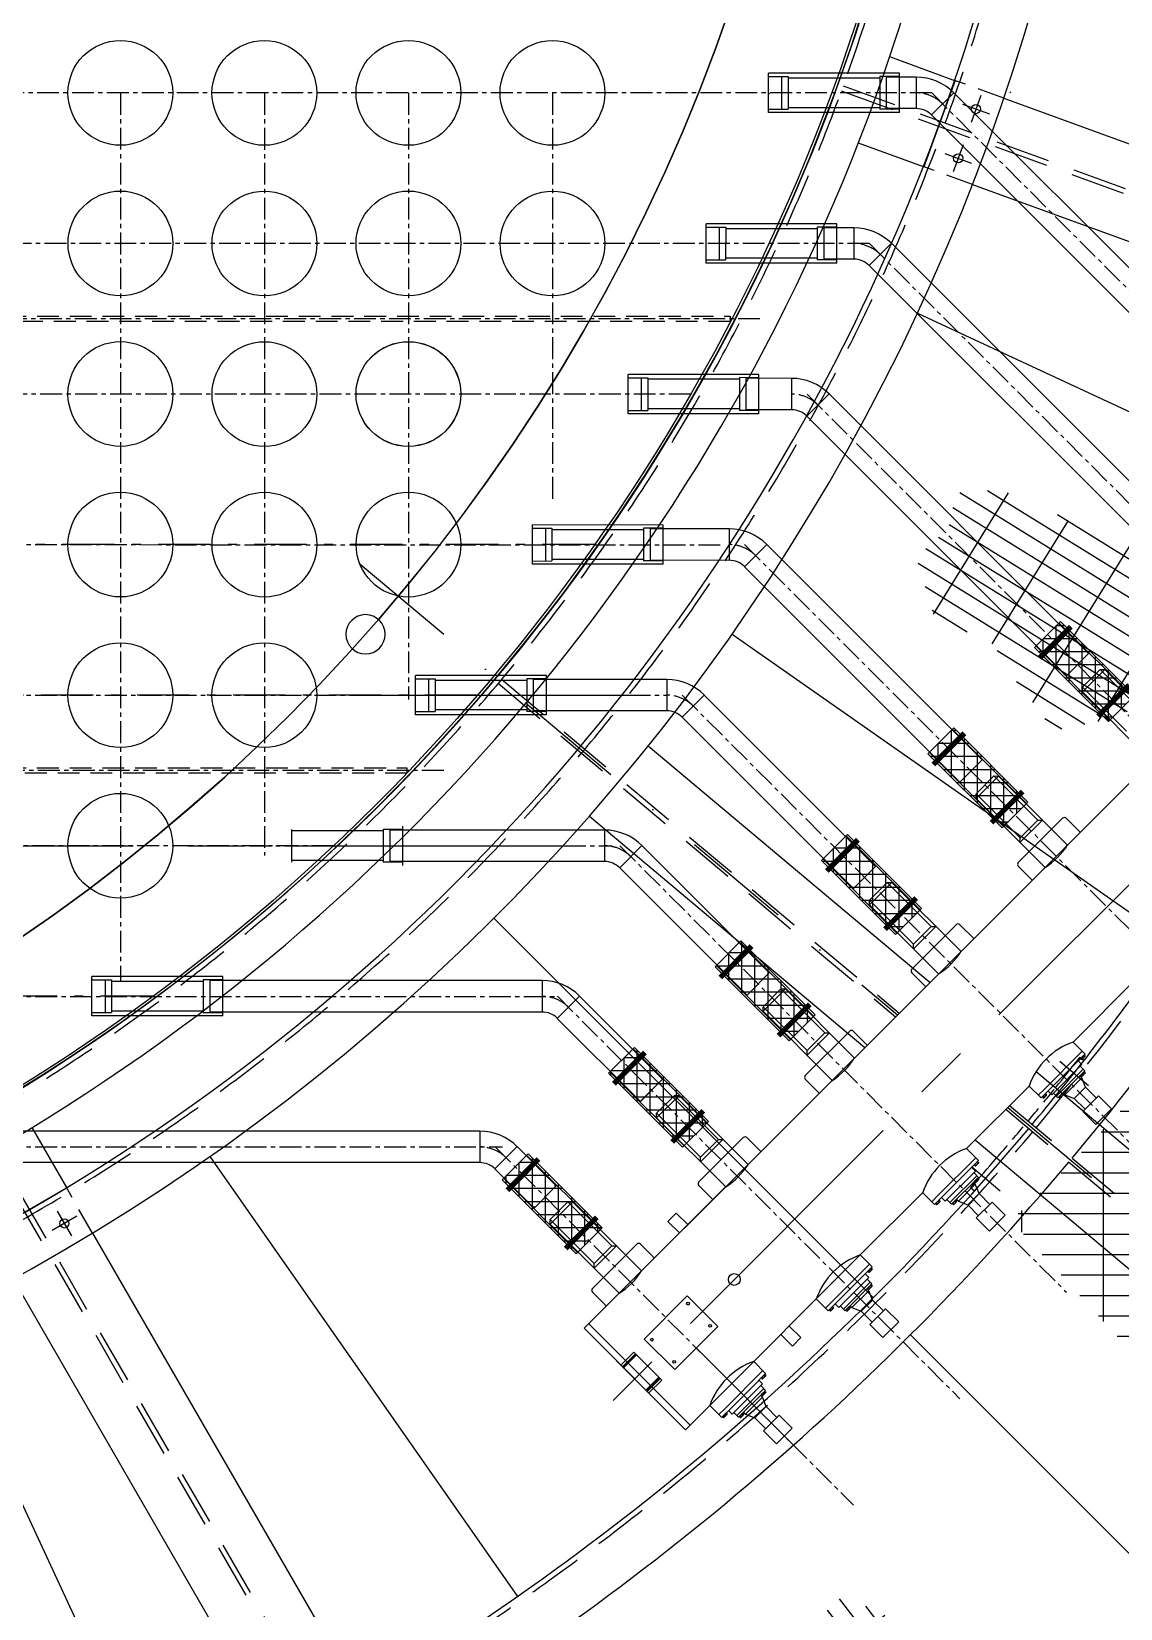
# Model space of a CAD drawing. Extents: x 0 to 39171, y 29931 to 57651.
# Drawn here: x 12995 to 14659, y 41198 to 43607 of the extents above; entities that cross this region are included whole.
import ezdxf

# ---------------------------------------------------------------- set-up
doc = ezdxf.new("R2010")
doc.units = 0
doc.header["$LTSCALE"] = 333.3
doc.header["$MEASUREMENT"] = 0
for name, pattern in [('ASSI1', [5.5, 3, -1, 0.5, -1]), ('CENTRO', [2, 1.25, -0.25, 0.25, -0.25]), ('CONTINUA', [0]), ('DASHDOT', [1, 0.5, -0.25, 0, -0.25]), ('HIDDEN', [0.375, 0.25, -0.125]), ('LINEA-LINEETTA', [2, 1.25, -0.25, 0.25, -0.25]), ('NASCOSTA', [0.375, 0.25, -0.125]), ('PHANTOM', [2.5, 1.25, -0.25, 0.25, -0.25, 0.25, -0.25]), ('TRATTEGGIO', [5.5, 4, -1.5])]:
    doc.linetypes.add(name, pattern=pattern)
doc.layers.get('0').update_dxf_attribs({"linetype": 'CONTINUOUS'})
for name, color, linetype in [('50', 6, 'CONTINUOUS'), ('70', 7, 'DASHDOT'), ('LINEE-035G', 2, 'CONTINUOUS'), ('LINEE025R', 1, 'CONTINUOUS'), ('QUOTA', 7, 'CONTINUOUS'), ('QUOTE', 1, 'CONTINUOUS')]:
    doc.layers.add(name, color=color, linetype=linetype)

# ---------------------------------------------------------------- blocks, each defined once
blk = doc.blocks.new('*X15')
at = {"color": 0}
for p, q in [((1270.3, 550), (1285.4, 550)), ((1300, 404.2), (1300, 544.5)), ((1250, 422), (1250, 530.6)), ((1257.2, 537.5), (1318.7, 537.5)), ((1244.1, 525), (1343.8, 525)), ((1350, 411.7), (1350, 522.7)), ((1370.6, 525), (1402.2, 525)), ((1400, 418), (1400, 527)), ((1234.8, 512.5), (1416.2, 512.5)), ((1232.3, 500), (1430.1, 500)), ((1229.8, 487.5), (1431.2, 487.5)), ((1228.9, 475), (1427.5, 475)), ((1230.6, 462.5), (1425.6, 462.5)), ((1232.2, 450), (1430.1, 450)), ((1233.7, 437.5), (1431.5, 437.5)), ((1246.8, 425), (1414.5, 425)), ((1259.9, 412.5), (1359.2, 412.5)), ((1273, 400), (1281.3, 400))]:
    blk.add_line(p, q, dxfattribs=at)
blk = doc.blocks.new('A$C0A166A00')
at = {"layer": 'LINEE025R', "color": 8, "ltscale": 0.4}
blk.add_circle((2810, 2810), 2810, dxfattribs=at)
at = {"layer": 'LINEE025R', "color": 2, "ltscale": 0.4}
blk.add_circle((2370.4, 34.6), 30, dxfattribs=at)
blk = doc.blocks.new('A$C34546F79')
at = {"layer": 'QUOTE'}
h = blk.add_hatch(dxfattribs=at)
h.set_pattern_fill('ANSI37', color=256, scale=160, angle=45, style=0)
h.set_pattern_definition([(90, (-32140.94, -61899.589), (-20, 2e-11), []), (180, (-32140.94, -61899.589), (-2e-11, -20), [])])
h.paths.add_polyline_path([(39.6, 152.7), (0, 113.1), (113.1, 0), (152.7, 39.6)])
at = {"layer": 'QUOTE', "color": 7}
for p, q in [((39.6, 152.7), (0, 113.1)), ((152.7, 39.6), (39.6, 152.7)), ((0, 113.1), (113.1, 0)), ((113.1, 0), (152.7, 39.6))]:
    blk.add_line(p, q, dxfattribs=at)
at = {"layer": 'QUOTE'}
for p, q in [((150.6, 37.5), (37.5, 150.6)), ((2.1, 115.3), (115.3, 2.1))]:
    blk.add_line(p, q, dxfattribs=at)
at = {"layer": 'QUOTE', "color": 7, "const_width": 8}
for points in [[(8.1, 97), (55.7, 144.7)], [(97, 8.1), (144.7, 55.7)]]:
    blk.add_lwpolyline(points, dxfattribs=at)
blk = doc.blocks.new('64F1')
at = {"color": 7, "linetype": 'LINEA-LINEETTA'}
for p, q in [((-21638.4, 46348.3), (-21221.2, 44466.5)), ((-21619.3, 45506.6), (-21608.9, 45459.4)), ((-21619.3, 45506.6), (-21608.9, 45459.4)), ((-21623.1, 45500.6), (-21614.8, 45463.2)), ((-21623.1, 45500.6), (-21614.8, 45463.2)), ((-21573.4, 45276.1), (-21565.1, 45238.7)), ((-21573.4, 45276.1), (-21565.1, 45238.7)), ((-21569.6, 45282), (-21559.1, 45234.9)), ((-21569.6, 45282), (-21559.1, 45234.9)), ((-21523.6, 45051.5), (-21515.3, 45014.1)), ((-21523.6, 45051.5), (-21515.3, 45014.1)), ((-21519.8, 45057.5), (-21509.3, 45010.3)), ((-21519.8, 45057.5), (-21509.3, 45010.3)), ((-21470, 44832.9), (-21459.5, 44785.8)), ((-21470, 44832.9), (-21459.5, 44785.8)), ((-21473.8, 44827), (-21465.5, 44789.6)), ((-21473.8, 44827), (-21465.5, 44789.6)), ((-21223.2, 44627.3), (-21021.4, 44672.1)), ((-21424, 44602.4), (-21415.7, 44565)), ((-21424, 44602.4), (-21415.7, 44565)), ((-21420.2, 44608.4), (-21409.8, 44561.2)), ((-21420.2, 44608.4), (-21409.8, 44561.2))]:
    blk.add_line(p, q, dxfattribs=at)
at = {"color": 7}
for p, q in [((-21417.4, 44845.5), (-21732.3, 46266)), ((-21895.5, 46152), (-22629, 45989.4)), ((-21885.1, 46105.1), (-22618.6, 45942.5)), ((-21845.9, 45927.4), (-22486.2, 45785.4)), ((-21835.3, 45880.6), (-22475.8, 45738.6)), ((-21765.7, 45704.6), (-21672.9, 45725.2)), ((-21761.9, 45710.6), (-21616.2, 45742.9)), ((-21796.1, 45702.8), (-22343.4, 45581.5)), ((-21785.5, 45656), (-21796.1, 45702.8)), ((-21765.7, 45704.6), (-21761.9, 45710.6)), ((-21765.7, 45704.6), (-21757.4, 45667.2)), ((-21761.9, 45710.6), (-21751.4, 45663.4)), ((-21757.4, 45667.2), (-21664.6, 45687.8)), ((-21751.4, 45663.4), (-21605.7, 45695.7)), ((-21785.5, 45656), (-22333, 45534.6)), ((-21751.4, 45663.4), (-21757.4, 45667.2)), ((-21584.2, 45440.5), (-21605, 45534.2)), ((-21584.2, 45440.5), (-21605, 45534.2)), ((-21572.6, 45545.4), (-21602, 45538.8)), ((-21572.6, 45545.4), (-21602, 45538.8)), ((-21712.1, 45486), (-21566.4, 45518.3)), ((-21623.1, 45500.6), (-21619.3, 45506.6)), ((-21623.1, 45500.6), (-21619.3, 45506.6)), ((-21715.9, 45480.1), (-21623.1, 45500.6)), ((-21715.9, 45480.1), (-21712.1, 45486)), ((-21712.1, 45486), (-21701.6, 45438.9)), ((-21307.9, 45364), (-21337.2, 45495.8)), ((-21746.3, 45478.3), (-22200.6, 45377.6)), ((-21735.8, 45431.5), (-21746.3, 45478.3)), ((-21715.9, 45480.1), (-21707.6, 45442.7)), ((-21707.6, 45442.7), (-21614.8, 45463.2)), ((-21701.6, 45438.9), (-21555.9, 45471.2)), ((-21608.9, 45459.4), (-21614.8, 45463.2)), ((-21608.9, 45459.4), (-21614.8, 45463.2)), ((-21701.6, 45438.9), (-21707.6, 45442.7)), ((-21550.1, 45444.1), (-21579.5, 45437.5)), ((-21550.1, 45444.1), (-21579.5, 45437.5)), ((-21735.8, 45431.5), (-22190.2, 45330.7)), ((-21522.8, 45320.8), (-21552.2, 45314.3)), ((-21522.8, 45320.8), (-21552.2, 45314.3)), ((-21662.3, 45261.5), (-21516.6, 45293.8)), ((-21534.4, 45216), (-21555.2, 45309.6)), ((-21534.4, 45216), (-21555.2, 45309.6)), ((-21666.1, 45255.5), (-21573.4, 45276.1)), ((-21573.4, 45276.1), (-21569.6, 45282)), ((-21573.4, 45276.1), (-21569.6, 45282)), ((-21258.2, 45139.4), (-21287.4, 45271.2)), ((-21696.5, 45253.7), (-22057.8, 45173.6)), ((-21686, 45206.9), (-21696.5, 45253.7)), ((-21666.1, 45255.5), (-21662.3, 45261.5)), ((-21666.1, 45255.5), (-21657.8, 45218.1)), ((-21662.3, 45261.5), (-21651.9, 45214.3)), ((-21651.9, 45214.3), (-21506.1, 45246.6)), ((-21657.8, 45218.1), (-21565.1, 45238.7)), ((-21651.9, 45214.3), (-21657.8, 45218.1)), ((-21559.1, 45234.9), (-21565.1, 45238.7)), ((-21559.1, 45234.9), (-21565.1, 45238.7)), ((-21500.3, 45219.5), (-21529.7, 45213)), ((-21500.3, 45219.5), (-21529.7, 45213)), ((-21686, 45206.9), (-22047.4, 45126.8)), ((-21473, 45096.3), (-21502.4, 45089.7)), ((-21473, 45096.3), (-21502.4, 45089.7)), ((-21484.6, 44991.4), (-21505.4, 45085.1)), ((-21484.6, 44991.4), (-21505.4, 45085.1)), ((-21616.3, 45031), (-21523.6, 45051.5)), ((-21612.5, 45036.9), (-21466.8, 45069.2)), ((-21523.6, 45051.5), (-21519.8, 45057.5)), ((-21523.6, 45051.5), (-21519.8, 45057.5)), ((-21208.4, 44914.9), (-21237.6, 45046.7)), ((-21646.7, 45029.2), (-21915, 44969.7)), ((-21636.2, 44982.4), (-21646.7, 45029.2)), ((-21616.3, 45031), (-21612.5, 45036.9)), ((-21616.3, 45031), (-21608, 44993.6)), ((-21612.5, 45036.9), (-21602.1, 44989.8)), ((-21608, 44993.6), (-21515.3, 45014.1)), ((-21602.1, 44989.8), (-21456.4, 45022.1)), ((-21509.3, 45010.3), (-21515.3, 45014.1)), ((-21509.3, 45010.3), (-21515.3, 45014.1)), ((-21636.2, 44982.4), (-21904.7, 44922.9)), ((-21602.1, 44989.8), (-21608, 44993.6)), ((-21450.6, 44995), (-21480, 44988.4)), ((-21450.6, 44995), (-21480, 44988.4)), ((-21208.4, 44914.9), (-21138, 44597.6)), ((-21434.9, 44766.9), (-21455.6, 44860.5)), ((-21434.9, 44766.9), (-21455.6, 44860.5)), ((-21423.2, 44871.7), (-21452.6, 44865.2)), ((-21423.2, 44871.7), (-21452.6, 44865.2)), ((-21562.7, 44812.4), (-21417, 44844.7)), ((-21473.8, 44827), (-21470, 44832.9)), ((-21473.8, 44827), (-21470, 44832.9)), ((-21417.4, 44845.5), (-21356.8, 44572.1)), ((-21566.5, 44806.4), (-21473.8, 44827)), ((-21566.5, 44806.4), (-21562.7, 44812.4)), ((-21566.5, 44806.4), (-21558.3, 44769)), ((-21562.7, 44812.4), (-21552.3, 44765.2)), ((-21158.6, 44690.3), (-21187.8, 44822.1)), ((-21158.6, 44690.3), (-21187.8, 44822.1)), ((-21597, 44804.6), (-21772.3, 44765.8)), ((-21586.4, 44757.8), (-21597, 44804.6)), ((-21586.4, 44756.8), (-21596.9, 44803.6)), ((-21558.3, 44769), (-21465.5, 44789.6)), ((-21552.3, 44765.2), (-21406.6, 44797.5)), ((-21459.5, 44785.8), (-21465.5, 44789.6)), ((-21459.5, 44785.8), (-21465.5, 44789.6)), ((-21367.6, 44620.9), (-21406.6, 44796.7)), ((-21367.6, 44620.9), (-21406.6, 44796.7)), ((-21586.4, 44757.8), (-21761.9, 44718.9)), ((-21552.3, 44765.2), (-21558.3, 44769)), ((-21400.8, 44770.4), (-21430.2, 44763.9)), ((-21400.8, 44770.4), (-21430.2, 44763.9)), ((-21413.5, 44712.2), (-21389.1, 44717.6)), ((-21409.6, 44694.6), (-21413.5, 44712.2)), ((-21389.1, 44717.6), (-21385.2, 44700)), ((-21385.2, 44700), (-21409.6, 44694.6)), ((-21233.1, 44672.8), (-21297.5, 44658.5)), ((-21213, 44582), (-21233.1, 44672.8)), ((-21373.4, 44647.2), (-21402.9, 44640.7)), ((-21373.4, 44647.2), (-21402.9, 44640.7)), ((-21297.5, 44658.5), (-21277.4, 44567.7)), ((-21513, 44587.8), (-21367.3, 44620.1)), ((-21385.1, 44542.3), (-21405.8, 44636)), ((-21385.1, 44542.3), (-21405.8, 44636)), ((-21516.8, 44581.9), (-21424, 44602.4)), ((-21424, 44602.4), (-21420.2, 44608.4)), ((-21424, 44602.4), (-21420.2, 44608.4)), ((-21127.6, 44550.5), (-21138, 44597.6)), ((-21138, 44597.6), (-21126.7, 44546.3)), ((-21547.2, 44580.1), (-21629.5, 44561.9)), ((-21546.8, 44578.4), (-21550.2, 44579.6)), ((-21536.6, 44533.3), (-21547.2, 44580.1)), ((-21516.8, 44581.9), (-21513, 44587.8)), ((-21516.8, 44581.9), (-21508.5, 44544.5)), ((-21513, 44587.8), (-21502.5, 44540.7)), ((-21508.5, 44544.5), (-21415.7, 44565)), ((-21502.5, 44540.7), (-21356.8, 44573)), ((-21409.8, 44561.2), (-21415.7, 44565)), ((-21409.8, 44561.2), (-21415.7, 44565)), ((-21340.6, 44498.9), (-21356.8, 44572.1)), ((-21277.4, 44567.7), (-21213, 44582)), ((-21502.5, 44540.7), (-21508.5, 44544.5)), ((-21351, 44545.9), (-21380.4, 44539.4)), ((-21351, 44545.9), (-21380.4, 44539.4)), ((-21128.8, 44556.1), (-21342.7, 44508.7)), ((-21128.8, 44556.1), (-21342.7, 44508.7)), ((-21126.7, 44546.3), (-21340.6, 44498.9)), ((-21126.7, 44546.3), (-21127.6, 44550.5)), ((-21536.6, 44533.3), (-21619.1, 44515)), ((-21537, 44534.9), (-21539.8, 44532.4)), ((-21195.4, 44531.1), (-21271.8, 44514.1))]:
    blk.add_line(p, q, dxfattribs=at)
at = {"color": 7, "linetype": 'Continuous'}
for p, q in [((-21282.8, 45369.5), (-21307.9, 45364)), ((-21288.7, 45368.2), (-21271, 45288.4)), ((-21282.8, 45369.5), (-21276.1, 45339.4)), ((-21281.1, 45367.8), (-21282.4, 45367.5)), ((-21282.4, 45367.5), (-21280.8, 45360.2)), ((-21280.7, 45366), (-21282, 45365.7)), ((-21279.9, 45362.4), (-21281.2, 45362.1)), ((-21281.1, 45367.8), (-21280.3, 45368)), ((-21279.5, 45360.5), (-21280.8, 45360.2)), ((-21280.7, 45366), (-21279.9, 45366.2)), ((-21279.9, 45362.4), (-21279, 45362.5)), ((-21278.3, 45361.7), (-21279.5, 45367.2)), ((-21279.5, 45360.5), (-21278.6, 45360.7)), ((-21271.8, 45356.6), (-21279.6, 45354.9)), ((-21276.1, 45339.4), (-21262.3, 45276.8)), ((-21271.8, 45356.6), (-21257.7, 45293.1)), ((-21261.2, 45355.4), (-21271, 45353.2)), ((-21264.6, 45354.6), (-21252.1, 45298)), ((-21261.2, 45355.4), (-21248.6, 45298.7)), ((-21259.5, 45354.2), (-21260.8, 45353.9)), ((-21260.8, 45353.9), (-21259.2, 45346.6)), ((-21259.1, 45352.4), (-21260.4, 45352.1)), ((-21258.3, 45348.7), (-21259.6, 45348.4)), ((-21259.5, 45354.2), (-21258.7, 45354.4)), ((-21257.9, 45346.9), (-21259.2, 45346.6)), ((-21259.1, 45352.4), (-21258.3, 45352.5)), ((-21258.8, 45344.9), (-21254.8, 45345.8)), ((-21258.3, 45348.7), (-21257.5, 45348.9)), ((-21256.7, 45348.1), (-21258, 45353.6)), ((-21257.9, 45346.9), (-21257.1, 45347.1)), ((-21239.8, 45342.9), (-21254.8, 45345.8)), ((-21254.8, 45345.8), (-21246.9, 45310.2)), ((-21217, 45347.9), (-21239.8, 45342.9)), ((-21239.8, 45342.9), (-21234.5, 45319.1)), ((-21190.4, 45358.7), (-21218, 45352.6)), ((-21218, 45352.6), (-21210.7, 45319.5)), ((-21183, 45325.6), (-21190.4, 45358.7)), ((-21246.9, 45310.2), (-21234.5, 45319.1)), ((-21211.7, 45324.2), (-21234.5, 45319.1)), ((-21183, 45325.6), (-21210.7, 45319.5)), ((-21271, 45288.4), (-21268.1, 45275.5)), ((-21257.7, 45293.1), (-21265.5, 45291.4)), ((-21248.6, 45298.7), (-21258.5, 45296.6)), ((-21250.9, 45309.3), (-21246.9, 45310.2)), ((-21249.2, 45307.8), (-21250.6, 45307.6)), ((-21248.9, 45300.2), (-21250.6, 45307.6)), ((-21248.8, 45306), (-21250.2, 45305.7)), ((-21248, 45302.4), (-21249.3, 45302.1)), ((-21249.2, 45307.8), (-21248.4, 45308)), ((-21247.6, 45300.5), (-21248.9, 45300.2)), ((-21248.8, 45306), (-21248, 45306.2)), ((-21248, 45302.4), (-21247.2, 45302.5)), ((-21247.7, 45307.2), (-21246.5, 45301.8)), ((-21247.6, 45300.5), (-21246.8, 45300.7)), ((-21262.3, 45276.8), (-21287.1, 45271.3)), ((-21263, 45286.4), (-21264.3, 45286.1)), ((-21262.7, 45278.8), (-21264.3, 45286.1)), ((-21262.6, 45284.5), (-21263.9, 45284.2)), ((-21261.8, 45280.9), (-21263.1, 45280.6)), ((-21263, 45286.4), (-21262.2, 45286.5)), ((-21261.4, 45279.1), (-21262.7, 45278.8)), ((-21262.6, 45284.5), (-21261.8, 45284.7)), ((-21261.8, 45280.9), (-21261, 45281.1)), ((-21261.4, 45285.7), (-21260.2, 45280.3)), ((-21261.4, 45279.1), (-21260.6, 45279.2)), ((-21233, 45145), (-21258.2, 45139.4)), ((-21238.9, 45143.7), (-21221.2, 45063.9)), ((-21233, 45145), (-21226.4, 45114.8)), ((-21231.3, 45143.3), (-21232.6, 45143)), ((-21231.3, 45143.3), (-21230.5, 45143.5)), ((-21232.6, 45143), (-21231, 45135.7)), ((-21230.9, 45141.5), (-21232.2, 45141.2)), ((-21230.1, 45137.8), (-21231.4, 45137.5)), ((-21229.7, 45136), (-21231, 45135.7)), ((-21230.9, 45141.5), (-21230.1, 45141.6)), ((-21230.1, 45137.8), (-21229.3, 45138)), ((-21222, 45132.1), (-21229.8, 45130.4)), ((-21228.5, 45137.2), (-21229.7, 45142.7)), ((-21229.7, 45136), (-21228.9, 45136.2)), ((-21222, 45132.1), (-21207.9, 45068.6)), ((-21211.4, 45130.8), (-21221.3, 45128.7)), ((-21214.8, 45130.1), (-21202.3, 45073.4)), ((-21211.4, 45130.8), (-21198.8, 45074.2)), ((-21209.7, 45129.6), (-21211.1, 45129.3)), ((-21211.1, 45129.3), (-21209.4, 45122)), ((-21209.3, 45127.8), (-21210.7, 45127.5)), ((-21208.5, 45124.2), (-21209.8, 45123.9)), ((-21209.7, 45129.6), (-21208.9, 45129.8)), ((-21208.1, 45122.3), (-21209.4, 45122)), ((-21209.3, 45127.8), (-21208.5, 45128)), ((-21209.1, 45120.3), (-21205, 45121.2)), ((-21208.5, 45124.2), (-21207.7, 45124.3)), ((-21207, 45123.5), (-21208.2, 45129)), ((-21208.1, 45122.3), (-21207.3, 45122.5)), ((-21190, 45118.3), (-21205, 45121.2)), ((-21205, 45121.2), (-21197.1, 45085.6)), ((-21167.2, 45123.4), (-21190, 45118.3)), ((-21140.6, 45134.2), (-21168.2, 45128.1)), ((-21168.2, 45128.1), (-21160.9, 45094.9)), ((-21133.2, 45101.1), (-21140.6, 45134.2)), ((-21226.4, 45114.8), (-21212.5, 45052.2)), ((-21190, 45118.3), (-21184.8, 45094.6)), ((-21161.9, 45099.6), (-21184.8, 45094.6)), ((-21133.2, 45101.1), (-21160.9, 45094.9)), ((-21198.8, 45074.2), (-21208.7, 45072)), ((-21201.2, 45084.7), (-21197.1, 45085.6)), ((-21199.5, 45083.3), (-21200.8, 45083)), ((-21199.2, 45075.7), (-21200.8, 45083)), ((-21199.1, 45081.5), (-21200.4, 45081.2)), ((-21198.3, 45077.8), (-21199.6, 45077.5)), ((-21199.5, 45083.3), (-21198.6, 45083.5)), ((-21197.8, 45076), (-21199.2, 45075.7)), ((-21199.1, 45081.5), (-21198.2, 45081.7)), ((-21198.3, 45077.8), (-21197.4, 45078)), ((-21197.9, 45082.7), (-21196.7, 45077.2)), ((-21197.8, 45076), (-21197, 45076.2)), ((-21197.1, 45085.6), (-21184.8, 45094.6)), ((-21212.5, 45052.2), (-21237.3, 45046.7)), ((-21221.2, 45063.9), (-21218.3, 45050.9)), ((-21207.9, 45068.6), (-21215.7, 45066.8)), ((-21213.2, 45061.8), (-21214.5, 45061.5)), ((-21212.9, 45054.2), (-21214.5, 45061.5)), ((-21212.8, 45060), (-21214.1, 45059.7)), ((-21212, 45056.3), (-21213.3, 45056)), ((-21213.2, 45061.8), (-21212.4, 45062)), ((-21211.6, 45054.5), (-21212.9, 45054.2)), ((-21212.8, 45060), (-21212, 45060.2)), ((-21212, 45056.3), (-21211.2, 45056.5)), ((-21211.7, 45061.2), (-21210.4, 45055.7)), ((-21211.6, 45054.5), (-21210.8, 45054.7)), ((-21183.3, 44920.4), (-21208.4, 44914.9)), ((-21189.1, 44919.1), (-21171.4, 44839.3)), ((-21183.3, 44920.4), (-21176.6, 44890.3)), ((-21181.5, 44918.7), (-21182.8, 44918.5)), ((-21182.8, 44918.5), (-21181.2, 44911.1)), ((-21181.1, 44916.9), (-21182.4, 44916.6)), ((-21180.3, 44913.3), (-21181.6, 44913)), ((-21181.5, 44918.7), (-21180.7, 44918.9)), ((-21179.9, 44911.4), (-21181.2, 44911.1)), ((-21181.1, 44916.9), (-21180.3, 44917.1)), ((-21180.3, 44913.3), (-21179.5, 44913.4)), ((-21172.2, 44907.5), (-21180, 44905.8)), ((-21178.7, 44912.7), (-21179.9, 44918.1)), ((-21179.9, 44911.4), (-21179.1, 44911.6)), ((-21172.2, 44907.5), (-21158.2, 44844)), ((-21161.6, 44906.3), (-21171.5, 44904.1)), ((-21165.1, 44905.5), (-21152.5, 44848.9)), ((-21161.6, 44906.3), (-21149, 44849.7)), ((-21160, 44905.1), (-21161.3, 44904.8)), ((-21161.3, 44904.8), (-21159.7, 44897.5)), ((-21159.6, 44903.3), (-21160.9, 44903)), ((-21160, 44905.1), (-21159.1, 44905.3)), ((-21159.6, 44903.3), (-21158.7, 44903.4)), ((-21157.2, 44899), (-21158.4, 44904.5)), ((-21090.8, 44909.7), (-21118.4, 44903.5)), ((-21118.4, 44903.5), (-21111.1, 44870.4)), ((-21083.5, 44876.5), (-21090.8, 44909.7)), ((-21176.6, 44890.3), (-21162.7, 44827.7)), ((-21158.7, 44899.6), (-21160.1, 44899.3)), ((-21158.3, 44897.8), (-21159.7, 44897.5)), ((-21159.3, 44895.8), (-21155.2, 44896.7)), ((-21158.7, 44899.6), (-21157.9, 44899.8)), ((-21158.3, 44897.8), (-21157.5, 44898)), ((-21155.2, 44896.7), (-21147.4, 44861.1)), ((-21140.2, 44893.8), (-21155.2, 44896.7)), ((-21117.4, 44898.8), (-21140.2, 44893.8)), ((-21140.2, 44893.8), (-21135, 44870)), ((-21151.4, 44860.2), (-21147.4, 44861.1)), ((-21149.7, 44858.7), (-21151, 44858.5)), ((-21149.4, 44851.1), (-21151, 44858.5)), ((-21149.3, 44856.9), (-21150.6, 44856.6)), ((-21149.7, 44858.7), (-21148.9, 44858.9)), ((-21149.3, 44856.9), (-21148.5, 44857.1)), ((-21148.1, 44858.1), (-21146.9, 44852.7)), ((-21147.4, 44861.1), (-21135, 44870)), ((-21112.1, 44875.1), (-21135, 44870)), ((-21083.5, 44876.5), (-21111.1, 44870.4)), ((-21171.4, 44839.3), (-21168.6, 44826.4)), ((-21158.2, 44844), (-21165.9, 44842.3)), ((-21163.4, 44837.3), (-21164.8, 44837)), ((-21163.1, 44829.7), (-21164.8, 44837)), ((-21163, 44835.4), (-21164.4, 44835.1)), ((-21162.2, 44831.8), (-21163.6, 44831.5)), ((-21163.4, 44837.3), (-21162.6, 44837.4)), ((-21161.8, 44830), (-21163.1, 44829.7)), ((-21163, 44835.4), (-21162.2, 44835.6)), ((-21162.2, 44831.8), (-21161.4, 44832)), ((-21161.9, 44836.7), (-21160.7, 44831.2)), ((-21161.8, 44830), (-21161, 44830.1)), ((-21149, 44849.7), (-21158.9, 44847.5)), ((-21148.5, 44853.3), (-21149.8, 44853)), ((-21148.1, 44851.4), (-21149.4, 44851.1)), ((-21148.5, 44853.3), (-21147.7, 44853.4)), ((-21148.1, 44851.4), (-21147.2, 44851.6)), ((-21162.7, 44827.7), (-21187.5, 44822.2)), ((-21133.5, 44695.9), (-21158.6, 44690.3)), ((-21133.5, 44695.9), (-21158.6, 44690.3)), ((-21139.3, 44694.6), (-21121.7, 44614.8)), ((-21139.3, 44694.6), (-21121.7, 44614.8)), ((-21133.5, 44695.9), (-21126.8, 44665.7)), ((-21133.5, 44695.9), (-21126.8, 44665.7)), ((-21131.7, 44694.2), (-21133, 44693.9)), ((-21131.7, 44694.2), (-21133, 44693.9)), ((-21133, 44693.9), (-21131.4, 44686.6)), ((-21133, 44693.9), (-21131.4, 44686.6)), ((-21131.3, 44692.4), (-21132.6, 44692.1)), ((-21131.3, 44692.4), (-21132.6, 44692.1)), ((-21130.5, 44688.7), (-21131.8, 44688.4)), ((-21130.5, 44688.7), (-21131.8, 44688.4)), ((-21131.7, 44694.2), (-21130.9, 44694.4)), ((-21131.7, 44694.2), (-21130.9, 44694.4)), ((-21130.1, 44686.9), (-21131.4, 44686.6)), ((-21130.1, 44686.9), (-21131.4, 44686.6)), ((-21131.3, 44692.4), (-21130.5, 44692.6)), ((-21131.3, 44692.4), (-21130.5, 44692.6)), ((-21130.5, 44688.7), (-21129.7, 44688.9)), ((-21130.5, 44688.7), (-21129.7, 44688.9)), ((-21128.9, 44688.1), (-21130.2, 44693.6)), ((-21128.9, 44688.1), (-21130.2, 44693.6)), ((-21130.1, 44686.9), (-21129.3, 44687.1)), ((-21130.1, 44686.9), (-21129.3, 44687.1)), ((-21122.5, 44683), (-21130.2, 44681.3)), ((-21122.5, 44683), (-21130.2, 44681.3)), ((-21126.8, 44665.7), (-21112.9, 44603.1)), ((-21126.8, 44665.7), (-21112.9, 44603.1)), ((-21122.5, 44683), (-21108.4, 44619.5)), ((-21122.5, 44683), (-21108.4, 44619.5)), ((-21111.8, 44681.7), (-21121.7, 44679.6)), ((-21111.8, 44681.7), (-21121.7, 44679.6)), ((-21115.3, 44681), (-21102.7, 44624.3)), ((-21115.3, 44681), (-21102.7, 44624.3)), ((-21111.8, 44681.7), (-21099.3, 44625.1)), ((-21111.8, 44681.7), (-21099.3, 44625.1)), ((-21110.2, 44680.5), (-21111.5, 44680.2)), ((-21110.2, 44680.5), (-21111.5, 44680.2)), ((-21111.5, 44680.2), (-21109.9, 44672.9)), ((-21111.5, 44680.2), (-21109.9, 44672.9)), ((-21109.8, 44678.7), (-21111.1, 44678.4)), ((-21109.8, 44678.7), (-21111.1, 44678.4)), ((-21109, 44675.1), (-21110.3, 44674.8)), ((-21109, 44675.1), (-21110.3, 44674.8)), ((-21110.2, 44680.5), (-21109.4, 44680.7)), ((-21110.2, 44680.5), (-21109.4, 44680.7)), ((-21108.6, 44673.2), (-21109.9, 44672.9)), ((-21108.6, 44673.2), (-21109.9, 44672.9)), ((-21109.8, 44678.7), (-21109, 44678.9)), ((-21109.8, 44678.7), (-21109, 44678.9)), ((-21109.5, 44671.2), (-21105.5, 44672.1)), ((-21109.5, 44671.2), (-21105.5, 44672.1)), ((-21109, 44675.1), (-21108.1, 44675.2)), ((-21109, 44675.1), (-21108.1, 44675.2)), ((-21107.4, 44674.4), (-21108.6, 44679.9)), ((-21107.4, 44674.4), (-21108.6, 44679.9)), ((-21108.6, 44673.2), (-21107.7, 44673.4)), ((-21108.6, 44673.2), (-21107.7, 44673.4)), ((-21105.5, 44672.1), (-21097.6, 44636.5)), ((-21105.5, 44672.1), (-21097.6, 44636.5)), ((-21090.5, 44669.2), (-21105.5, 44672.1)), ((-21090.5, 44669.2), (-21105.5, 44672.1)), ((-21067.6, 44674.3), (-21090.5, 44669.2)), ((-21067.6, 44674.3), (-21090.5, 44669.2)), ((-21090.5, 44669.2), (-21085.2, 44645.5)), ((-21090.5, 44669.2), (-21085.2, 44645.5)), ((-21041, 44685.1), (-21068.7, 44679)), ((-21041, 44685.1), (-21068.7, 44679)), ((-21068.7, 44679), (-21061.3, 44645.9)), ((-21068.7, 44679), (-21061.3, 44645.9)), ((-21033.7, 44652), (-21041, 44685.1)), ((-21033.7, 44652), (-21041, 44685.1)), ((-21097.6, 44636.5), (-21085.2, 44645.5)), ((-21097.6, 44636.5), (-21085.2, 44645.5)), ((-21062.4, 44650.5), (-21085.2, 44645.5)), ((-21062.4, 44650.5), (-21085.2, 44645.5)), ((-21033.7, 44652), (-21061.3, 44645.9)), ((-21033.7, 44652), (-21061.3, 44645.9)), ((-21121.7, 44614.8), (-21118.8, 44601.8)), ((-21121.7, 44614.8), (-21118.8, 44601.8)), ((-21108.4, 44619.5), (-21116.2, 44617.7)), ((-21108.4, 44619.5), (-21116.2, 44617.7)), ((-21099.3, 44625.1), (-21109.1, 44622.9)), ((-21099.3, 44625.1), (-21109.1, 44622.9)), ((-21101.6, 44635.6), (-21097.6, 44636.5)), ((-21101.6, 44635.6), (-21097.6, 44636.5)), ((-21099.9, 44634.2), (-21101.2, 44633.9)), ((-21099.9, 44634.2), (-21101.2, 44633.9)), ((-21099.6, 44626.6), (-21101.2, 44633.9)), ((-21099.6, 44626.6), (-21101.2, 44633.9)), ((-21099.5, 44632.4), (-21100.8, 44632.1)), ((-21099.5, 44632.4), (-21100.8, 44632.1)), ((-21098.7, 44628.7), (-21100, 44628.4)), ((-21098.7, 44628.7), (-21100, 44628.4)), ((-21099.9, 44634.2), (-21099.1, 44634.4)), ((-21099.9, 44634.2), (-21099.1, 44634.4)), ((-21098.3, 44626.9), (-21099.6, 44626.6)), ((-21098.3, 44626.9), (-21099.6, 44626.6)), ((-21099.5, 44632.4), (-21098.7, 44632.6)), ((-21099.5, 44632.4), (-21098.7, 44632.6)), ((-21098.7, 44628.7), (-21097.9, 44628.9)), ((-21098.7, 44628.7), (-21097.9, 44628.9)), ((-21098.3, 44633.6), (-21097.1, 44628.1)), ((-21098.3, 44633.6), (-21097.1, 44628.1)), ((-21098.3, 44626.9), (-21097.5, 44627.1)), ((-21098.3, 44626.9), (-21097.5, 44627.1)), ((-21112.9, 44603.1), (-21137.7, 44597.6)), ((-21112.9, 44603.1), (-21137.7, 44597.6)), ((-21113.7, 44612.7), (-21115, 44612.4)), ((-21113.7, 44612.7), (-21115, 44612.4)), ((-21113.4, 44605.1), (-21115, 44612.4)), ((-21113.4, 44605.1), (-21115, 44612.4)), ((-21113.3, 44610.9), (-21114.6, 44610.6)), ((-21113.3, 44610.9), (-21114.6, 44610.6)), ((-21112.5, 44607.2), (-21113.8, 44606.9)), ((-21112.5, 44607.2), (-21113.8, 44606.9)), ((-21113.7, 44612.7), (-21112.8, 44612.9)), ((-21113.7, 44612.7), (-21112.8, 44612.9)), ((-21112, 44605.4), (-21113.4, 44605.1)), ((-21112, 44605.4), (-21113.4, 44605.1)), ((-21113.3, 44610.9), (-21112.4, 44611.1)), ((-21113.3, 44610.9), (-21112.4, 44611.1)), ((-21112.5, 44607.2), (-21111.6, 44607.4)), ((-21112.5, 44607.2), (-21111.6, 44607.4)), ((-21112.1, 44612.1), (-21110.9, 44606.6)), ((-21112.1, 44612.1), (-21110.9, 44606.6)), ((-21112, 44605.4), (-21111.2, 44605.6)), ((-21112, 44605.4), (-21111.2, 44605.6))]:
    blk.add_line(p, q, dxfattribs=at)
at = {"color": 7, "linetype": 'CENTRO'}
for p, q in [((-22335.8, 44736.8), (-22088.2, 45125.5)), ((-23272.4, 42838.5), (-21939.1, 44931.3))]:
    blk.add_line(p, q, dxfattribs=at)
at = {"color": 7, "linetype": 'TRATTEGGIO'}
for p, q in [((-21150.7, 44770.4), (-21175.2, 44765)), ((-21146.8, 44752.8), (-21150.7, 44770.4)), ((-21171.3, 44747.4), (-21146.8, 44752.8))]:
    blk.add_line(p, q, dxfattribs=at)
at = {"color": 7, "linetype": 'NASCOSTA'}
for p, q in [((-21210.2, 44556.5), (-21269.1, 44543.4)), ((-21263.1, 44516.1), (-21269.1, 44543.4)), ((-21265.6, 44544.2), (-21259.5, 44516.9)), ((-21264.2, 44544.5), (-21258.1, 44517.2)), ((-21263.3, 44544.7), (-21216.1, 44555.2)), ((-21257.2, 44517.4), (-21263.3, 44544.7)), ((-21216.1, 44555.2), (-21210, 44527.8)), ((-21215.2, 44555.4), (-21209.1, 44528)), ((-21213.8, 44555.7), (-21207.7, 44528.3)), ((-21204.2, 44529.1), (-21210.2, 44556.5))]:
    blk.add_line(p, q, dxfattribs=at)
at = {"color": 7}
for centre, radius in [((-21280.2, 44732.5), 9), ((-21240.3, 44663.5), 2.12), ((-21287.1, 44653.1), 2.12), ((-21223.4, 44587.4), 2.12), ((-21270.3, 44577), 2.12)]:
    blk.add_circle(centre, radius, dxfattribs=at)
for centre, radius, start, end in [((-21601.1, 45535), 3.93, 102.5, 192.5), ((-21601.1, 45535), 3.93, 102.5, 192.5), ((-21665.5, 45471.6), 109.5, 359.3085, 25.6915), ((-21665.5, 45471.6), 109.5, 359.3085, 25.6915), ((-21665.5, 45471.6), 109.5, 359.3085, 25.6915), ((-21580.4, 45441.4), 3.93, 192.5, 282.5), ((-21580.4, 45441.4), 3.93, 192.5, 282.5), ((-21201.3, 45339), 109.6, 166.8043, 218.1957), ((-21551.3, 45310.5), 3.93, 102.5, 192.5), ((-21551.3, 45310.5), 3.93, 102.5, 192.5), ((-21615.7, 45247.1), 109.5, 359.3085, 25.6915), ((-21615.7, 45247.1), 109.5, 359.3085, 25.6915), ((-21615.7, 45247.1), 109.5, 359.3085, 25.6915), ((-21530.6, 45216.8), 3.93, 192.5, 282.5), ((-21530.6, 45216.8), 3.93, 192.5, 282.5), ((-21151.5, 45114.4), 109.6, 166.8043, 218.1957), ((-21501.6, 45085.9), 3.93, 102.5, 192.5), ((-21501.6, 45085.9), 3.93, 102.5, 192.5), ((-21565.9, 45022.5), 109.5, 359.3085, 25.6915), ((-21565.9, 45022.5), 109.5, 359.3085, 25.6915), ((-21565.9, 45022.5), 109.5, 359.3085, 25.6915), ((-21480.8, 44992.3), 3.93, 192.5, 282.5), ((-21480.8, 44992.3), 3.93, 192.5, 282.5), ((-21101.7, 44889.9), 109.6, 166.8043, 218.1957), ((-21451.8, 44861.4), 3.93, 102.5, 192.5), ((-21451.8, 44861.4), 3.93, 102.5, 192.5), ((-21516.1, 44798), 109.5, 359.3085, 25.6915), ((-21516.1, 44798), 109.5, 359.3085, 25.6915), ((-21516.1, 44798), 109.5, 359.3085, 25.6915), ((-21431, 44767.7), 3.93, 192.5, 282.5), ((-21431, 44767.7), 3.93, 192.5, 282.5), ((-21051.9, 44665.3), 109.6, 166.8043, 218.1957), ((-21051.9, 44665.3), 109.6, 166.8043, 218.1957), ((-21402, 44636.8), 3.93, 102.5, 192.5), ((-21402, 44636.8), 3.93, 102.5, 192.5), ((-21466.4, 44573.4), 109.5, 359.3085, 25.6915), ((-21466.4, 44573.4), 109.5, 359.3085, 25.6915), ((-21466.4, 44573.4), 109.5, 359.3085, 25.6915), ((-21381.2, 44543.2), 3.93, 192.5, 282.5), ((-21381.2, 44543.2), 3.93, 192.5, 282.5)]:
    blk.add_arc(centre, radius, start, end, dxfattribs=at)
at = {"color": 7, "linetype": 'Continuous'}
for centre, radius, start, end in [((-21280.5, 45367), 1.06, 310.6173, 74.3827), ((-21282.1, 45363.8), 3.34, 338.4532, 46.5468), ((-21279.3, 45361.5), 1.06, 310.6173, 74.3827), ((-21259, 45353.3), 1.06, 310.6173, 74.3827), ((-21260.6, 45350.1), 3.34, 338.4532, 46.5468), ((-21257.8, 45347.9), 1.06, 310.6173, 74.3827), ((-21248.7, 45307), 1.06, 310.6173, 74.3827), ((-21250.3, 45303.8), 3.34, 338.4532, 46.5468), ((-21247.5, 45301.5), 1.06, 310.6173, 74.3827), ((-21262.5, 45285.5), 1.06, 310.6173, 74.3827), ((-21264.1, 45282.3), 3.34, 338.4532, 46.5468), ((-21261.3, 45280), 1.06, 310.6173, 74.3827), ((-21230.8, 45142.5), 1.06, 310.6173, 74.3827), ((-21232.4, 45139.2), 3.34, 338.4532, 46.5468), ((-21229.5, 45137), 1.06, 310.6173, 74.3827), ((-21209.2, 45128.8), 1.06, 310.6173, 74.3827), ((-21210.8, 45125.6), 3.34, 338.4532, 46.5468), ((-21208, 45123.3), 1.06, 310.6173, 74.3827), ((-21198.9, 45082.5), 1.06, 310.6173, 74.3827), ((-21200.5, 45079.2), 3.34, 338.4532, 46.5468), ((-21197.7, 45077), 1.06, 310.6173, 74.3827), ((-21212.7, 45061), 1.06, 310.6173, 74.3827), ((-21214.3, 45057.7), 3.34, 338.4532, 46.5468), ((-21211.5, 45055.5), 1.06, 310.6173, 74.3827), ((-21181, 44917.9), 1.06, 310.6173, 74.3827), ((-21182.6, 44914.7), 3.34, 338.4532, 46.5468), ((-21179.8, 44912.4), 1.06, 310.6173, 74.3827), ((-21159.4, 44904.2), 1.06, 310.6173, 74.3827), ((-21161, 44901), 3.34, 338.4532, 46.5468), ((-21158.2, 44898.8), 1.06, 310.6173, 74.3827), ((-21149.2, 44857.9), 1.06, 310.6173, 74.3827), ((-21150.8, 44854.7), 3.34, 338.4532, 46.5468), ((-21162.9, 44836.4), 1.06, 310.6173, 74.3827), ((-21164.5, 44833.2), 3.34, 338.4532, 46.5468), ((-21161.7, 44830.9), 1.06, 310.6173, 74.3827), ((-21147.9, 44852.4), 1.06, 310.6173, 74.3827), ((-21131.2, 44693.4), 1.06, 310.6173, 74.3827), ((-21131.2, 44693.4), 1.06, 310.6173, 74.3827), ((-21132.8, 44690.1), 3.34, 338.4532, 46.5468), ((-21132.8, 44690.1), 3.34, 338.4532, 46.5468), ((-21130, 44687.9), 1.06, 310.6173, 74.3827), ((-21130, 44687.9), 1.06, 310.6173, 74.3827), ((-21109.6, 44679.7), 1.06, 310.6173, 74.3827), ((-21109.6, 44679.7), 1.06, 310.6173, 74.3827), ((-21111.3, 44676.5), 3.34, 338.4532, 46.5468), ((-21111.3, 44676.5), 3.34, 338.4532, 46.5468), ((-21108.4, 44674.2), 1.06, 310.6173, 74.3827), ((-21108.4, 44674.2), 1.06, 310.6173, 74.3827), ((-21099.4, 44633.4), 1.06, 310.6173, 74.3827), ((-21099.4, 44633.4), 1.06, 310.6173, 74.3827), ((-21101, 44630.1), 3.34, 338.4532, 46.5468), ((-21101, 44630.1), 3.34, 338.4532, 46.5468), ((-21098.2, 44627.9), 1.06, 310.6173, 74.3827), ((-21098.2, 44627.9), 1.06, 310.6173, 74.3827), ((-21113.1, 44611.9), 1.06, 310.6173, 74.3827), ((-21113.1, 44611.9), 1.06, 310.6173, 74.3827), ((-21114.7, 44608.6), 3.34, 338.4532, 46.5468), ((-21114.7, 44608.6), 3.34, 338.4532, 46.5468), ((-21111.9, 44606.4), 1.06, 310.6173, 74.3827), ((-21111.9, 44606.4), 1.06, 310.6173, 74.3827)]:
    blk.add_arc(centre, radius, start, end, dxfattribs=at)
at = {"layer": 'LINEE-035G', "color": 7}
for radius in [3004, 3000, 3000, 3000, 3000]:
    blk.add_circle((-25115.2, 44012.5), radius, dxfattribs=at)
at = {"layer": 'LINEE025R', "color": 7}
for p, q in [((-22584.1, 46062.5), (-22582.3, 46062.2)), ((-22781.1, 45750.2), (-22779.6, 45751.3))]:
    blk.add_line(p, q, dxfattribs=at)
at = {"layer": 'LINEE025R', "color": 7, "ltscale": 0.4}
for p, q in [((-22704.4, 45915.2), (-22663.9, 45889.4)), ((-22704.4, 45915.2), (-22663.9, 45889.4)), ((-22790.3, 45780.3), (-22749.8, 45754.5)), ((-22785.8, 45789.3), (-22743.6, 45762.4)), ((-22561.6, 45711.2), (-22521.2, 45685.4)), ((-22643.1, 45585.2), (-22600.9, 45558.3)), ((-22647.6, 45576.2), (-22607.1, 45550.4)), ((-22431.7, 45487.2), (-22391.2, 45461.4)), ((-22513.1, 45361.2), (-22470.9, 45334.3)), ((-22517.6, 45352.2), (-22477.1, 45326.4)), ((-22316.2, 45240.3), (-22275.8, 45214.5)), ((-22402.2, 45105.3), (-22361.7, 45079.5)), ((-22397.7, 45114.3), (-22355.5, 45087.4)), ((-22218.2, 44966.1), (-22177.7, 44940.3)), ((-22304.2, 44831.1), (-22263.7, 44805.3)), ((-22299.6, 44840.1), (-22257.5, 44813.2)), ((-22142, 44657.6), (-22101.6, 44631.8)), ((-22223.5, 44531.6), (-22181.3, 44504.7)), ((-22095.8, 44302.1), (-22055.3, 44276.3)), ((-22181.8, 44167.2), (-22141.3, 44141.4)), ((-22177.2, 44176.1), (-22135.1, 44149.3))]:
    blk.add_line(p, q, dxfattribs=at)
at = {"layer": 'LINEE025R', "color": 7, "ltscale": 0.08}
blk.add_line((-22630.6, 45557.1), (-22632.1, 45556), dxfattribs=at)
at = {"layer": 'LINEE025R', "color": 7, "linetype": 'NASCOSTA', "ltscale": 0.4}
for points in [[(-23946.5, 43271.3), (-23953.2, 43275.6), (-22524.6, 45518.1), (-22517.9, 45513.8)], [(-23364.5, 42900.5), (-23371.3, 42904.8), (-22208.1, 44730.6), (-22201.4, 44726.3)]]:
    blk.add_lwpolyline(points, close=True, dxfattribs=at)
at = {"layer": 'LINEE025R', "color": 7, "ltscale": 0.4}
for centre in [(-22958.2, 45472.1), (-22764.2, 45348.6), (-23076.4, 45286.6), (-22882.5, 45163.1), (-23194.6, 45101), (-22688.5, 45039.5), (-22688.4, 45039.4), (-23000.6, 44977.5), (-23312.8, 44915.5), (-22494.4, 44915.9), (-22806.6, 44853.9), (-23118.9, 44792), (-22612.6, 44730.3), (-22924.9, 44668.4), (-22418.7, 44606.7), (-22730.9, 44544.8), (-22536.9, 44421.2), (-22342.9, 44297.6)]:
    blk.add_circle(centre, 80, dxfattribs=at)
at = {"layer": 'QUOTA', "color": 8, "linetype": 'CENTRO', "ltscale": 0.08}
for p, q in [((-22646.9, 45960.8), (-21240, 46272.7)), ((-22504.1, 45756.9), (-21190.2, 46048.2)), ((-22646.9, 45960.8), (-24242.3, 43456.4)), ((-22361.3, 45553), (-21140.4, 45823.6)), ((-22504.1, 45756.9), (-24048.3, 43332.9)), ((-22218.5, 45349), (-21090.6, 45599.1)), ((-22496.9, 45554.2), (-25440.5, 40933.5)), ((-22958.2, 45472.1), (-22432.5, 45137.2)), ((-22456.9, 45402.9), (-23854.4, 43209.3)), ((-22075.7, 45145.1), (-21040.9, 45374.5)), ((-23660.4, 43085.7), (-22237.1, 45319.6)), ((-23076.4, 45286.6), (-22295.1, 44788.8)), ((-21932.9, 44941.2), (-20991.1, 45150)), ((-23466.4, 42962.1), (-22088.1, 45125.4)), ((-23194.6, 45101), (-22212.3, 44475.3)), ((-22265.4, 44419.2), (-21939.2, 44931.3)), ((-23312.8, 44915.5), (-22167.9, 44186.1)), ((-21790.1, 44737.2), (-20941.3, 44925.4)), ((-22174.4, 44776.1), (-24559, 41033.1)), ((-23078.4, 42715), (-21790.1, 44737.1)), ((-21647.3, 44533.3), (-20891.5, 44700.9)), ((-22167.9, 44572.3), (-23272.4, 42838.5)), ((-22884.4, 42591.4), (-21641.1, 44542.9))]:
    blk.add_line(p, q, dxfattribs=at)
at = {"layer": 'QUOTA', "color": 7, "linetype": 'CONTINUA', "ltscale": 0.08}
for p, q in [((-22629, 45989.4), (-22618.6, 45942.5)), ((-22679.8, 45953.8), (-22704.4, 45915.2)), ((-22679.8, 45953.8), (-22639.3, 45928)), ((-22698.7, 45935.3), (-22806.1, 45766.6)), ((-22694.5, 45932.6), (-22710.6, 45907.3)), ((-22648.1, 45903.1), (-22698.7, 45935.3)), ((-22639.3, 45928), (-22663.9, 45889.4)), ((-22708.6, 45906), (-22783.8, 45788)), ((-22648.1, 45903.1), (-22755.5, 45734.4)), ((-22710.6, 45907.3), (-22668.4, 45880.5)), ((-22652.3, 45905.8), (-22668.4, 45880.5)), ((-22670.4, 45881.8), (-22745.7, 45763.7)), ((-22801.9, 45764), (-22785.8, 45789.3)), ((-22486.2, 45785.4), (-22475.8, 45738.6)), ((-22755.5, 45734.4), (-22806.1, 45766.6)), ((-22759.7, 45737.1), (-22743.6, 45762.4)), ((-22537, 45749.9), (-22561.6, 45711.2)), ((-22537, 45749.9), (-22496.5, 45724.1)), ((-22556, 45731.3), (-22663.4, 45562.6)), ((-22551.7, 45728.6), (-22567.9, 45703.3)), ((-22505.4, 45699), (-22556, 45731.3)), ((-22496.5, 45724.1), (-22521.2, 45685.4)), ((-22565.8, 45702), (-22641.1, 45583.9)), ((-22505.4, 45699), (-22612.8, 45530.4)), ((-22567.9, 45703.3), (-22525.7, 45676.4)), ((-22561.6, 45711.2), (-22521.2, 45685.4)), ((-22509.6, 45701.7), (-22525.7, 45676.4)), ((-22527.7, 45677.7), (-22602.9, 45559.6)), ((-22659.2, 45559.9), (-22643.1, 45585.2)), ((-22343.4, 45581.5), (-22333, 45534.6)), ((-22612.8, 45530.4), (-22663.4, 45562.6)), ((-22617, 45533), (-22600.9, 45558.3)), ((-22394.2, 45545.9), (-22431.7, 45487.2)), ((-22394.2, 45545.9), (-22353.7, 45520.1)), ((-22426, 45507.2), (-22533.4, 45338.6)), ((-22421.7, 45504.6), (-22437.9, 45479.3)), ((-22375.4, 45475), (-22426, 45507.2)), ((-22353.7, 45520.1), (-22391.2, 45461.4)), ((-22431.7, 45487.2), (-22391.2, 45461.4)), ((-22435.8, 45478), (-22511.1, 45359.9)), ((-22375.4, 45475), (-22482.8, 45306.3)), ((-22437.9, 45479.3), (-22395.7, 45452.4)), ((-22379.6, 45477.7), (-22395.7, 45452.4)), ((-22397.7, 45453.7), (-22472.9, 45335.6)), ((-22529.2, 45335.9), (-22513.1, 45361.2)), ((-22200.6, 45377.6), (-22190.2, 45330.7)), ((-22482.8, 45306.3), (-22533.4, 45338.6)), ((-22251.4, 45342), (-22316.2, 45240.3)), ((-22251.4, 45342), (-22210.9, 45316.2)), ((-22487, 45309), (-22470.9, 45334.3)), ((-22210.9, 45316.2), (-22275.8, 45214.5)), ((-22310.5, 45260.3), (-22418, 45091.7)), ((-22306.3, 45257.7), (-22322.5, 45232.4)), ((-22316.2, 45240.3), (-22275.8, 45214.5)), ((-22259.9, 45228.1), (-22310.5, 45260.3)), ((-22320.4, 45231.1), (-22395.6, 45113)), ((-22259.9, 45228.1), (-22367.4, 45059.4)), ((-22322.5, 45232.4), (-22280.3, 45205.5)), ((-22264.2, 45230.8), (-22280.3, 45205.5)), ((-22282.3, 45206.8), (-22357.5, 45088.7)), ((-22057.8, 45173.6), (-22047.4, 45126.8)), ((-22108.6, 45138.1), (-22218.2, 44966.1)), ((-22108.6, 45138.1), (-22068.1, 45112.3)), ((-22413.8, 45089), (-22397.7, 45114.3)), ((-22068.1, 45112.3), (-22177.7, 44940.3)), ((-22367.4, 45059.4), (-22418, 45091.7)), ((-22371.6, 45062.1), (-22355.5, 45087.4)), ((-22212.5, 44986.2), (-22320, 44817.5)), ((-22208.3, 44983.5), (-22224.4, 44958.2)), ((-22161.9, 44953.9), (-22212.5, 44986.2)), ((-22222.4, 44956.9), (-22297.6, 44838.8)), ((-22161.9, 44953.9), (-22269.4, 44785.3)), ((-22224.4, 44958.2), (-22182.2, 44931.3)), ((-22218.2, 44966.1), (-22177.7, 44940.3)), ((-22166.1, 44956.6), (-22182.2, 44931.3)), ((-21915, 44969.7), (-21904.7, 44922.9)), ((-22184.3, 44932.6), (-22259.5, 44814.5)), ((-21965.8, 44934.2), (-22142, 44657.6)), ((-21965.8, 44934.2), (-21925.3, 44908.4)), ((-21925.3, 44908.4), (-22101.6, 44631.8)), ((-22315.8, 44814.8), (-22299.6, 44840.1)), ((-22269.4, 44785.3), (-22320, 44817.5)), ((-22273.6, 44787.9), (-22257.5, 44813.2)), ((-21772.3, 44765.8), (-21761.9, 44718.9)), ((-21823, 44730.2), (-22095.8, 44302.1)), ((-21823, 44730.2), (-21782.6, 44704.4)), ((-21782.6, 44704.4), (-22055.3, 44276.3)), ((-22132.1, 44675), (-22148.3, 44649.7)), ((-22085.7, 44645.4), (-22136.4, 44677.7)), ((-22146.2, 44648.4), (-22221.5, 44530.3)), ((-22148.3, 44649.7), (-22106.1, 44622.8)), ((-22142, 44657.6), (-22101.6, 44631.8)), ((-22090, 44648.1), (-22106.1, 44622.8)), ((-22108.1, 44624.1), (-22183.3, 44506)), ((-21629.5, 44561.9), (-21619.1, 44515)), ((-21680.2, 44526.3), (-22096.6, 43872.8)), ((-21680.2, 44526.3), (-21639.8, 44500.5)), ((-21639.8, 44500.5), (-22056.1, 43847)), ((-22090.1, 44322.2), (-22197.6, 44153.5)), ((-22085.9, 44319.5), (-22102, 44294.2)), ((-22095.8, 44302.1), (-22055.3, 44276.3)), ((-22039.5, 44289.9), (-22090.1, 44322.2)), ((-22100, 44292.9), (-22175.2, 44174.8)), ((-22039.5, 44289.9), (-22147, 44121.3)), ((-22102, 44294.2), (-22059.8, 44267.3)), ((-22043.7, 44292.6), (-22059.8, 44267.3)), ((-22061.9, 44268.6), (-22137.1, 44150.5)), ((-22193.3, 44150.8), (-22177.2, 44176.1)), ((-22147, 44121.3), (-22197.6, 44153.5)), ((-22151.2, 44124), (-22135.1, 44149.3))]:
    blk.add_line(p, q, dxfattribs=at)
at = {"layer": 'QUOTA', "color": 7, "linetype": 'ASSI1', "ltscale": 0.08}
for p, q in [((-22341.6, 45155.8), (-23660.4, 43085.7)), ((-22243.8, 44881.3), (-23466.4, 42962.1)), ((-22122.1, 44216.1), (-23078.4, 42715))]:
    blk.add_line(p, q, dxfattribs=at)
at = {"layer": 'QUOTA', "color": 7, "linetype": 'CONTINUA', "ltscale": 0.08}
for centre, radius in [((-22611.5, 45910.3), 81), ((-22611.5, 45910.3), 33), ((-22468.7, 45706.3), 81), ((-22468.7, 45706.3), 33), ((-22325.9, 45502.4), 81), ((-22325.9, 45502.4), 33), ((-22183.1, 45298.5), 81), ((-22183.1, 45298.5), 33), ((-22040.3, 45094.6), 81), ((-22040.3, 45094.6), 33), ((-21897.5, 44890.6), 81), ((-21897.5, 44890.6), 33), ((-21754.7, 44686.7), 81), ((-21754.7, 44686.7), 33), ((-21611.9, 44482.8), 81), ((-21611.9, 44482.8), 33)]:
    blk.add_arc(centre, radius, 102.5, 147.5, dxfattribs=at)
at = {"layer": 'QUOTA', "color": 8, "linetype": 'CENTRO', "ltscale": 0.08}
for centre in [(-22611.5, 45910.3), (-22468.7, 45706.3), (-22325.9, 45502.4), (-22183.1, 45298.5), (-22040.3, 45094.6), (-21897.5, 44890.6), (-21754.7, 44686.7), (-21611.9, 44482.8)]:
    blk.add_arc(centre, 57, 102.5, 147.5, dxfattribs=at)
at = {"layer": 'LINEE025R', "color": 7, "ltscale": 0.4, "rotation": 17.99999999999593}
blk.add_blockref('A$C0A166A00', (-26919.4, 40471.7), dxfattribs=at)
at = {"layer": 'LINEE025R', "color": 7, "ltscale": 0.4, "xscale": -1}
for name, p, rotation in [('A$C0A166A00', (-22668.6, 47144), 97.00000000004418), ('A$C34546F79', (-21752.8, 45577.2), 327.50000000009), ('A$C34546F79', (-21703, 45352.7), 327.50000000009), ('A$C34546F79', (-21653.2, 45128.1), 327.50000000009), ('A$C34546F79', (-21603.4, 44903.6), 327.50000000009), ('A$C34546F79', (-21553.7, 44679), 327.50000000009), ('A$C34546F79', (-21503.9, 44454.5), 327.50000000009)]:
    blk.add_blockref(name, p, dxfattribs=dict(at, rotation=rotation))

msp = doc.modelspace()

# ---------------------------------------------------------------- hatches: boundary and pattern name
at = {"layer": '50'}
h = msp.add_hatch(dxfattribs=at)
h.set_pattern_fill('GRATE', color=8, scale=1000, style=0)
h.set_pattern_definition([(0, (1257.794, -761.57), (0, 31.25), []), (90, (1257.8, -761.57), (-125, 8e-15), [])])
edge = h.paths.add_edge_path()
edge.add_line((15176.53, 42781.31), (15910.24, 42487.48))
edge.add_arc((12661.09, 43788.66), 3500, 312.49346, 338.17551, ccw=False)
edge.add_line((15025.37, 41207.92), (14491.47, 41790.7))
edge.add_arc((12661.09, 43788.66), 2709.64, 312.49346, 338.17551)

# ---------------------------------------------------------------- linework, layer by layer
at = {"layer": '50', "color": 8}
for p, q in [((14305.71, 43568.33), (14405.34, 43532.07)), ((14406.07, 43531.81), (14358.18, 43400.25)), ((14480.53, 43504.7), (16021.87, 42943.7)), ((14257.83, 43436.78), (14357.46, 43400.51)), ((14432.65, 43373.14), (15973.99, 42812.15)), ((13937.36, 42515.28), (14367.73, 42154.16)), ((13847.37, 42408.03), (14268.36, 42054.78)), ((14596.94, 42040.15), (14603.07, 42035.01)), ((14529.96, 42018.03), (15193.87, 41460.94)), ((12995.52, 41932.42), (13048.54, 41840.6)), ((14436.84, 41913.41), (15103.88, 41353.7)), ((13048.92, 41839.93), (12927.68, 41769.93)), ((14429.82, 41840.98), (14435.95, 41835.83)), ((13088.55, 41771.3), (13908.67, 40350.8)), ((12967.3, 41701.3), (13787.43, 40280.8)), ((12848.9, 41639.43), (13542.13, 40152.79))]:
    msp.add_line(p, q, dxfattribs=at)
at = {"layer": '50', "color": 8, "linetype": 'HIDDEN', "ltscale": 0.5}
for p, q in [((14480.53, 43504.7), (14405.34, 43532.07)), ((14432.65, 43373.14), (14357.46, 43400.51)), ((13088.55, 41771.3), (13048.54, 41840.6))]:
    msp.add_line(p, q, dxfattribs=at)
at = {"layer": '50', "color": 8, "linetype": 'HIDDEN'}
for p, q in [((14232.28, 43516.31), (16072.2, 42846.63)), ((14235.02, 43523.83), (16074.94, 42854.15)), ((13713.2, 42617.22), (14320.88, 42107.31)), ((13708.05, 42611.09), (14315.21, 42101.63)), ((14489.37, 41965.94), (15213.11, 41358.64)), ((12905.84, 41939.76), (13884.84, 40244.08)), ((12912.76, 41943.76), (13891.76, 40248.08)), ((14483.69, 41960.26), (15207.97, 41352.51))]:
    msp.add_line(p, q, dxfattribs=at)
at = {"layer": '50', "color": 8}
for centre in [(14438.09, 43488.22), (14410.73, 43413.05), (13045.44, 41785.96)]:
    msp.add_circle(centre, 7, dxfattribs=at)
at = {"layer": '50', "color": 8, "linetype": 'PHANTOM', "ltscale": 0.5}
msp.add_arc((11403.3, 44550.23), 5020, 294.42932, 74.16259, dxfattribs=at)
at = {"layer": '50', "color": 4}
for radius, end in [(4970, 74.59777), (3170, 164.88376)]:
    msp.add_arc((11403.3, 44550.23), radius, 295, end, dxfattribs=at)
at = {"layer": '50', "color": 8, "linetype": 'HIDDEN'}
for radius, start, end in [(4962, 295, 74.57232), (3178, 295, 164.92272), (3012, 174.04157, 163.95157), (4078, 320.05631, 323.84493), (4078, 300.05631, 319.94369)]:
    msp.add_arc((11403.3, 44550.23), radius, start, end, dxfattribs=at)
at = {"layer": '50', "color": 8}
for radius, start, end in [(4890, 295.09374, 74.33938), (3064, 186.96092, 164.34765), (3250, 295.14104, 66.03655), (4150, 320.05631, 329.94882), (4070, 320.05631, 323.86246), (4062, 320.98742, 321.834), (4070, 300.05631, 319.94369), (4150, 300.05631, 319.94369), (4062, 318.166, 319.01258)]:
    msp.add_arc((11403.3, 44550.23), radius, start, end, dxfattribs=at)
at = {"layer": '50', "color": 7}
msp.add_arc((11403.3, 44550.23), 3004, 165.09527, 163.90768, dxfattribs=at)
at = {"layer": '50', "color": 8, "linetype": 'HIDDEN', "ltscale": 0.3}
for start, end in [(320.05631, 320.98742), (319.01258, 319.94369)]:
    msp.add_arc((11403.3, 44550.23), 4062, start, end, dxfattribs=at)
at = {"layer": '70', "color": 8}
for p, q in [((14445.55, 43508.72), (14430.63, 43467.72)), ((14417.59, 43495.69), (14458.59, 43480.76)), ((14418.19, 43433.55), (14403.14, 43392.2)), ((14390.23, 43420.51), (14431.23, 43405.59)), ((13497.28, 42793.17), (14318.05, 42104.47)), ((14565.9, 42033.57), (14610.07, 41996.5)), ((14486.53, 41963.1), (15248.84, 41323.44)), ((14430.91, 41872.7), (14475.08, 41835.63)), ((13064.33, 41796.87), (13026.55, 41775.05)), ((13034.53, 41804.85), (13056.35, 41767.07))]:
    msp.add_line(p, q, dxfattribs=at)
at = {"layer": '70', "color": 8, "linetype": 'Continuous'}
for p, q in [((14348.8, 43176.72), (15091.97, 42830.17)), ((14065.54, 42686.11), (14737.25, 42215.77)), ((13701.4, 42252.13), (14281.23, 41672.31)), ((13267.42, 41887.99), (13737.76, 41216.28)), ((14337.79, 41615.74), (14861.05, 41092.48))]:
    msp.add_line(p, q, dxfattribs=at)

# ---------------------------------------------------------------- block references
at = {"layer": '50', "rotation": 302.4999999999171}
msp.add_blockref('64F1', (-12224.43, -282), dxfattribs=at)
at = {"layer": '50', "color": 8, "yscale": 2, "zscale": 2}
for p, xscale, rotation in [((17308.06, 42138.65), 2.000000000001627, 148.2351159887001), ((16677.66, 39489.8), 2.000000000003506, 127.8740822482879)]:
    msp.add_blockref('*X15', p, dxfattribs=dict(at, xscale=xscale, rotation=rotation))

doc.saveas('drawing.dxf')
